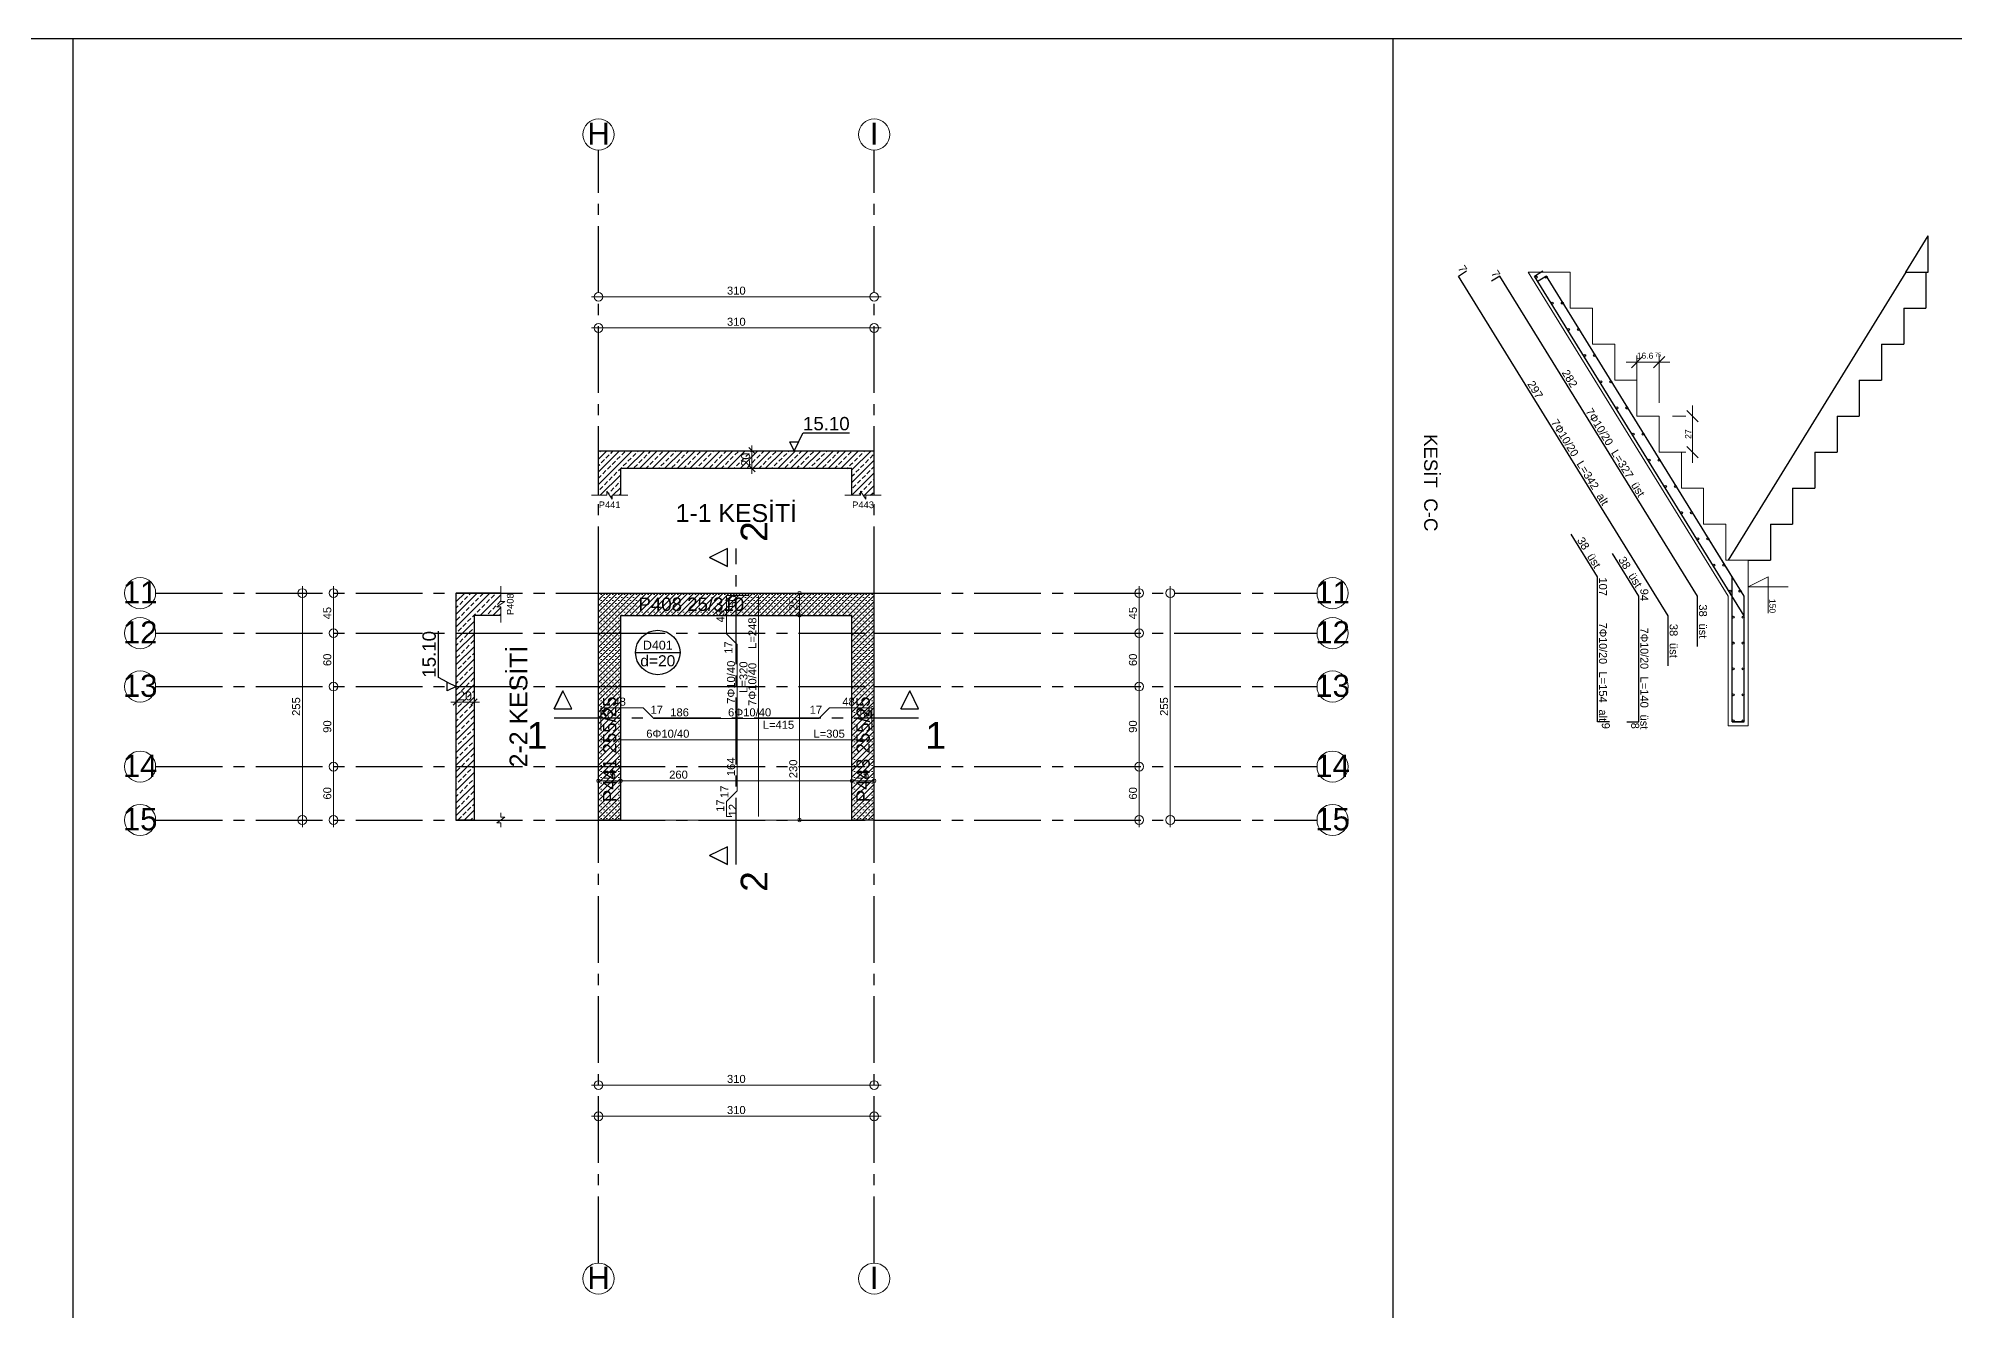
# Model space of a CAD drawing. Header units: millimetres. Extents: x 2232 to 85269, y -3593 to 5869.
# Drawn here: x 65662 to 67817, y 4439 to 5869 of the extents above; entities that cross this region are included whole.
import ezdxf

# ---------------------------------------------------------------- set-up
doc = ezdxf.new("R2010")
doc.units = ezdxf.units.MM
doc.linetypes.add('CENTER2', pattern=[112.5, 75, -12.5, 12.5, -12.5])
doc.linetypes.add('DASHDOT2', pattern=[12.7, 6.35, -3.175, 0, -3.175])
doc.layers.add('aks', color=251, linetype='DASHDOT2', lineweight=35)
for name, color, linetype in [('Donatı Topl. Uzun. Yazısı', 7, 'Continuous'), ('Donatı Uz. Yazısı', 7, 'Continuous'), ('Donatı Yazısı', 7, 'Continuous'), ('Donatı Çizgisi', 7, 'Continuous'), ('Döşeme', 7, 'Continuous'), ('Merdiven', 7, 'Continuous'), ('Panel', 7, 'Continuous'), ('Standart', 7, 'Continuous'), ('Statik Döşeme Kenarı', 7, 'Continuous'), ('Ölçülendirme', 7, 'Continuous')]:
    doc.layers.add(name, color=color, linetype=linetype)
doc.styles.add('arial_1_18', font='arial.ttf', dxfattribs={"height": 0.2})
doc.styles.add('symbol_1_18', font='symbol.ttf', dxfattribs={"height": 0.2})
pattern_1 = [(45, (0, 0), (-7.071068, 7.071068), []), (45, (7.071, 0), (-7.071068, 7.071068), [5, -2.5])]
pattern_2 = [(45, (0, 0), (-3.314563, 3.314563), []), (45, (3.3146, 0), (-3.314563, 3.314563), [0, -4.6875])]

# ---------------------------------------------------------------- blocks, each defined once
blk = doc.blocks.new('IDE908Entity6499')
at = {"layer": 'Standart', "color": 159, "linetype": 'Continuous', "lineweight": -3}
for points in [[(1760, 1460), (1750, 1440)], [(1750, 1440), (1760, 1460)], [(1770, 1440), (1760, 1460)], [(1770, 1440), (1760, 1460)], [(2150, 1460), (2140, 1440)], [(2140, 1440), (2150, 1460)], [(2160, 1440), (2150, 1460)], [(2160, 1440), (2150, 1460)], [(1750, 1440), (1770, 1440)], [(1750, 1440), (1770, 1440)], [(2140, 1440), (2160, 1440)], [(2140, 1440), (2160, 1440)]]:
    blk.add_lwpolyline(points, dxfattribs=at)
at = {"layer": 'Standart', "color": 159, "linetype": 'CENTER2', "lineweight": -3}
blk.add_lwpolyline([(1750, 1430), (2160, 1430)], dxfattribs=at)
at = {"layer": 'Standart', "color": 250, "linetype": 'Continuous', "lineweight": -3, "style": 'arial_1_18'}
for p in [(1719.2, 1395), (2167.5, 1395)]:
    blk.add_text('1', height=30, dxfattribs=at).set_placement(p)
blk = doc.blocks.new('IDE908Entity6500')
at = {"layer": 'Standart', "linetype": 'Continuous', "lineweight": -3}
h = blk.add_hatch(dxfattribs=at)
h.set_pattern_fill('ANSI33', color=171, scale=40, style=0)
h.set_pattern_definition(pattern_1)
h.paths.add_polyline_path([(1825, 1680), (1815.5, 1680), (1815.5, 1675.5), (1809.5, 1684.5), (1809.5, 1680), (1800, 1680), (1800, 1730), (1825, 1730)])
h = blk.add_hatch(dxfattribs=at)
h.set_pattern_fill('ANSI33', color=171, scale=40, style=0)
h.set_pattern_definition(pattern_1)
h.paths.add_polyline_path([(2085, 1710), (1825, 1710), (1825, 1730), (2085, 1730)])
h = blk.add_hatch(dxfattribs=at)
h.set_pattern_fill('ANSI33', color=171, scale=40, style=0)
h.set_pattern_definition(pattern_1)
h.paths.add_polyline_path([(2110, 1680), (2100.5, 1680), (2100.5, 1675.5), (2094.5, 1684.5), (2094.5, 1680), (2085, 1680), (2085, 1730), (2110, 1730)])
at = {"layer": 'Standart', "color": 253, "linetype": 'Continuous', "lineweight": -3}
for points in [[(2025, 1740), (2030, 1750)], [(2030, 1750), (2082.4, 1750)], [(2020, 1730), (2015, 1740)], [(2015, 1740), (2025, 1740)], [(2025, 1740), (2020, 1730)], [(2020, 1730), (2020, 1730)]]:
    blk.add_lwpolyline(points, dxfattribs=at)
at = {"layer": 'Standart', "color": 159, "linetype": 'Continuous', "lineweight": -3}
for points in [[(1800, 1680), (1800, 1730)], [(1800, 1730), (2110, 1730)], [(2110, 1680), (2110, 1730)], [(2085, 1710), (1825, 1710)], [(1825, 1680), (1825, 1710)], [(2085, 1680), (2085, 1710)]]:
    blk.add_lwpolyline(points, dxfattribs=at)
at = {"layer": 'Standart', "color": 1, "linetype": 'Continuous', "lineweight": 5}
for points in [[(1968.5, 1730), (1976.5, 1730)], [(1969, 1733.5), (1976, 1726.5)], [(1972.5, 1704), (1972.5, 1736)], [(1968.5, 1710), (1976.5, 1710)], [(1969, 1713.5), (1976, 1706.5)], [(1809.5, 1680), (1809.5, 1684.5)], [(1809.5, 1684.5), (1815.5, 1675.5)], [(2094.5, 1680), (2094.5, 1684.5)], [(2094.5, 1684.5), (2100.5, 1675.5)], [(1792, 1680), (1809.5, 1680)], [(1815.5, 1675.5), (1815.5, 1680)], [(1815.5, 1680), (1833, 1680)], [(2077, 1680), (2094.5, 1680)], [(2100.5, 1675.5), (2100.5, 1680)], [(2100.5, 1680), (2118, 1680)]]:
    blk.add_lwpolyline(points, dxfattribs=at)
at = {"layer": 'Standart', "color": 253, "linetype": 'Continuous', "lineweight": -3, "style": 'arial_1_18'}
blk.add_text('15.10', height=15, dxfattribs=at).set_placement((2030, 1753))
at = {"layer": 'Standart', "color": 1, "linetype": 'Continuous', "lineweight": 5, "style": 'arial_1_18'}
blk.add_text('20', height=10, rotation=90, dxfattribs=at).set_placement((1970.5, 1712.2))
at = {"layer": 'Standart', "color": 250, "linetype": 'Continuous', "lineweight": 5, "style": 'arial_1_18'}
for s, p in [('P441', (1800.3, 1665.5)), ('P443', (2085.3, 1665.5))]:
    blk.add_text(s, height=7.5, dxfattribs=at).set_placement(p)
at = {"layer": 'Standart', "color": 166, "linetype": 'Continuous', "lineweight": 5, "style": 'arial_1_18'}
blk.add_text('1-1 KESİTİ', height=20, dxfattribs=at).set_placement((1886.7, 1650))
blk = doc.blocks.new('IDE908Entity6501')
at = {"layer": 'Standart', "color": 159, "linetype": 'Continuous', "lineweight": -3}
for points in [[(1945, 1620), (1925, 1610)], [(1945, 1620), (1925, 1610)], [(1945, 1600), (1945, 1620)], [(1945, 1600), (1945, 1620)], [(1925, 1610), (1945, 1600)], [(1945, 1600), (1925, 1610)], [(1945, 1285), (1925, 1275)], [(1945, 1285), (1925, 1275)], [(1925, 1275), (1945, 1265)], [(1945, 1265), (1925, 1275)], [(1945, 1265), (1945, 1285)], [(1945, 1265), (1945, 1285)]]:
    blk.add_lwpolyline(points, dxfattribs=at)
at = {"layer": 'Standart', "color": 159, "linetype": 'CENTER2', "lineweight": -3}
blk.add_lwpolyline([(1955, 1265), (1955, 1620)], dxfattribs=at)
at = {"layer": 'Standart', "color": 250, "linetype": 'Continuous', "lineweight": -3, "style": 'arial_1_18'}
for p in [(1990, 1627.5), (1990, 1234.2)]:
    blk.add_text('2', height=30, rotation=90, dxfattribs=at).set_placement(p)
blk = doc.blocks.new('IDE908Entity6502')
at = {"layer": 'Standart', "linetype": 'Continuous', "lineweight": -3}
h = blk.add_hatch(dxfattribs=at)
h.set_pattern_fill('ANSI33', color=171, scale=40, style=0)
h.set_pattern_definition(pattern_1)
h.paths.add_polyline_path([(1690, 1570), (1690, 1560.5), (1694.5, 1560.5), (1685.5, 1554.5), (1690, 1554.5), (1690, 1545), (1640, 1545), (1640, 1570)])
h = blk.add_hatch(dxfattribs=at)
h.set_pattern_fill('ANSI33', color=171, scale=40, style=0)
h.set_pattern_definition(pattern_1)
h.paths.add_polyline_path([(1660, 1545), (1660, 1315), (1640, 1315), (1640, 1545)])
at = {"layer": 'Standart', "color": 1, "linetype": 'Continuous', "lineweight": 5}
for points in [[(1690, 1560.5), (1690, 1578)], [(1685.5, 1554.5), (1694.5, 1560.5)], [(1690, 1554.5), (1685.5, 1554.5)], [(1694.5, 1560.5), (1690, 1560.5)], [(1690, 1537), (1690, 1554.5)], [(1634, 1447.5), (1666, 1447.5)], [(1643.5, 1451), (1636.5, 1444)], [(1640, 1451.5), (1640, 1443.5)], [(1663.5, 1451), (1656.5, 1444)], [(1660, 1451.5), (1660, 1443.5)], [(1685.5, 1312), (1694.5, 1318)], [(1690, 1318), (1690, 1323)], [(1694.5, 1318), (1690, 1318)], [(1690, 1312), (1685.5, 1312)], [(1690, 1307), (1690, 1312)]]:
    blk.add_lwpolyline(points, dxfattribs=at)
at = {"layer": 'Standart', "color": 159, "linetype": 'Continuous', "lineweight": -3}
for points in [[(1690, 1570), (1640, 1570)], [(1640, 1315), (1640, 1570)], [(1690, 1545), (1660, 1545)], [(1660, 1545), (1660, 1315)], [(1660, 1315), (1640, 1315)]]:
    blk.add_lwpolyline(points, dxfattribs=at)
at = {"layer": 'Standart', "color": 253, "linetype": 'Continuous', "lineweight": -3}
for points in [[(1620, 1475), (1620, 1527.4)], [(1630, 1470), (1620, 1475)], [(1630, 1460), (1630, 1470)], [(1630, 1470), (1640, 1465)], [(1640, 1465), (1630, 1460)], [(1640, 1465), (1640, 1465)]]:
    blk.add_lwpolyline(points, dxfattribs=at)
at = {"layer": 'Standart', "color": 163, "linetype": 'Continuous', "lineweight": 5}
blk.add_lwpolyline([(1690, 1315), (1660, 1315)], dxfattribs=at)
at = {"layer": 'Standart', "color": 250, "linetype": 'Continuous', "lineweight": 5, "style": 'arial_1_18'}
blk.add_text('P408', height=7.5, rotation=90, dxfattribs=at).set_placement((1704.5, 1545.3))
at = {"layer": 'Standart', "color": 253, "linetype": 'Continuous', "lineweight": -3, "style": 'arial_1_18'}
blk.add_text('15.10', height=15, rotation=90, dxfattribs=at).set_placement((1617, 1475))
at = {"layer": 'Standart', "color": 166, "linetype": 'Continuous', "lineweight": 5, "style": 'arial_1_18'}
blk.add_text('2-2 KESİTİ', height=20, rotation=90, dxfattribs=at).set_placement((1720, 1374.2))
at = {"layer": 'Standart', "color": 1, "linetype": 'Continuous', "lineweight": 5, "style": 'arial_1_18'}
blk.add_text('20', height=10, dxfattribs=at).set_placement((1642.2, 1449.5))
blk = doc.blocks.new('IDE908Entity6503')
at = {"layer": 'Panel', "linetype": 'Continuous', "lineweight": 5}
h = blk.add_hatch(dxfattribs=at)
h.set_pattern_fill('SACNCR', color=163, scale=50, style=0)
h.set_pattern_definition(pattern_2)
h.paths.add_polyline_path([(2110, 1315), (2085, 1315), (2085, 1545), (2110, 1570)])
blk = doc.blocks.new('IDE908Entity6504')
at = {"layer": 'Panel', "color": 164, "linetype": 'Continuous', "lineweight": -3}
blk.add_lwpolyline([(2110, 1315), (2085, 1315)], dxfattribs=at)
blk = doc.blocks.new('IDE908Entity6505')
at = {"layer": 'Panel', "color": 164, "linetype": 'Continuous', "lineweight": -3}
blk.add_lwpolyline([(2110, 1315), (2110, 1570)], dxfattribs=at)
blk = doc.blocks.new('IDE908Entity6506')
at = {"layer": 'Panel', "color": 164, "linetype": 'Continuous', "lineweight": -3}
blk.add_lwpolyline([(2085, 1315), (2085, 1545)], dxfattribs=at)
blk = doc.blocks.new('IDE908Entity6507')
at = {"layer": 'Panel', "color": 159, "linetype": 'Continuous', "lineweight": -3, "style": 'arial_1_18'}
blk.add_text('P443 255/25', height=15, rotation=90, dxfattribs=at).set_placement((2105, 1335))
blk = doc.blocks.new('IDE908Entity6508')
at = {"layer": 'Panel', "linetype": 'Continuous', "lineweight": 5}
h = blk.add_hatch(dxfattribs=at)
h.set_pattern_fill('SACNCR', color=163, scale=50, style=0)
h.set_pattern_definition(pattern_2)
h.paths.add_polyline_path([(1800, 1570), (1825, 1545), (1825, 1315), (1800, 1315)])
blk = doc.blocks.new('IDE908Entity6509')
at = {"layer": 'Panel', "color": 164, "linetype": 'Continuous', "lineweight": -3}
blk.add_lwpolyline([(1825, 1315), (1800, 1315)], dxfattribs=at)
blk = doc.blocks.new('IDE908Entity6510')
at = {"layer": 'Panel', "color": 164, "linetype": 'Continuous', "lineweight": -3}
blk.add_lwpolyline([(1825, 1315), (1825, 1545)], dxfattribs=at)
blk = doc.blocks.new('IDE908Entity6511')
at = {"layer": 'Panel', "color": 164, "linetype": 'Continuous', "lineweight": -3}
blk.add_lwpolyline([(1800, 1315), (1800, 1570)], dxfattribs=at)
blk = doc.blocks.new('IDE908Entity6512')
at = {"layer": 'Panel', "color": 159, "linetype": 'Continuous', "lineweight": -3, "style": 'arial_1_18'}
blk.add_text('P441 255/25', height=15, rotation=90, dxfattribs=at).set_placement((1820, 1335))
blk = doc.blocks.new('IDE908Entity6513')
at = {"layer": 'Panel', "linetype": 'Continuous', "lineweight": 5}
h = blk.add_hatch(dxfattribs=at)
h.set_pattern_fill('SACNCR', color=163, scale=50, style=0)
h.set_pattern_definition(pattern_2)
h.paths.add_polyline_path([(2085, 1545), (1825, 1545), (1800, 1570), (2110, 1570)])
blk = doc.blocks.new('IDE908Entity6514')
at = {"layer": 'Panel', "color": 164, "linetype": 'Continuous', "lineweight": -3}
blk.add_lwpolyline([(1825, 1545), (2085, 1545)], dxfattribs=at)
blk = doc.blocks.new('IDE908Entity6515')
at = {"layer": 'Panel', "color": 164, "linetype": 'Continuous', "lineweight": -3}
blk.add_lwpolyline([(1800, 1570), (2110, 1570)], dxfattribs=at)
blk = doc.blocks.new('IDE908Entity6516')
at = {"layer": 'Panel', "color": 159, "linetype": 'Continuous', "lineweight": -3, "style": 'arial_1_18'}
blk.add_text('P408 25/310', height=15, dxfattribs=at).set_placement((1845, 1550))
blk = doc.blocks.new('IDE908Entity6517')
at = {"layer": 'aks', "color": 251, "linetype": 'CENTER2', "lineweight": -3}
blk.add_lwpolyline([(1302, 1465), (1800, 1465)], dxfattribs=at)
blk = doc.blocks.new('IDE908Entity6518')
at = {"layer": 'aks', "color": 251, "linetype": 'CENTER2', "lineweight": -3}
blk.add_lwpolyline([(2110, 1465), (2608, 1465)], dxfattribs=at)
blk = doc.blocks.new('IDE908Entity6519')
at = {"layer": 'aks', "color": 251, "linetype": 'CENTER2', "lineweight": -3}
blk.add_lwpolyline([(1800, 1465), (2110, 1465)], dxfattribs=at)
blk = doc.blocks.new('IDE908Entity6520')
at = {"layer": 'aks', "color": 30, "linetype": 'Continuous', "lineweight": 5}
blk.add_circle((1284.5, 1465), 17.5, dxfattribs=at)
blk = doc.blocks.new('IDE908Entity6521')
at = {"layer": 'aks', "color": 1, "linetype": 'Continuous', "lineweight": 5, "style": 'arial_1_18'}
blk.add_text('13', height=25, dxfattribs=at).set_placement((1265.1, 1453.4))
blk = doc.blocks.new('IDE908Entity6522')
at = {"layer": 'aks', "color": 30, "linetype": 'Continuous', "lineweight": 5}
blk.add_circle((2625.5, 1465), 17.5, dxfattribs=at)
blk = doc.blocks.new('IDE908Entity6523')
at = {"layer": 'aks', "color": 1, "linetype": 'Continuous', "lineweight": 5, "style": 'arial_1_18'}
blk.add_text('13', height=25, dxfattribs=at).set_placement((2606.1, 1453.4))
blk = doc.blocks.new('IDE908Entity6524')
at = {"layer": 'aks', "color": 251, "linetype": 'CENTER2', "lineweight": -3}
blk.add_lwpolyline([(1302, 1570), (1800, 1570)], dxfattribs=at)
blk = doc.blocks.new('IDE908Entity6525')
at = {"layer": 'aks', "color": 251, "linetype": 'CENTER2', "lineweight": -3}
blk.add_lwpolyline([(2110, 1570), (2608, 1570)], dxfattribs=at)
blk = doc.blocks.new('IDE908Entity6526')
at = {"layer": 'aks', "color": 251, "linetype": 'CENTER2', "lineweight": -3}
blk.add_lwpolyline([(1800, 1570), (2110, 1570)], dxfattribs=at)
blk = doc.blocks.new('IDE908Entity6527')
at = {"layer": 'aks', "color": 30, "linetype": 'Continuous', "lineweight": 5}
blk.add_circle((1284.5, 1570), 17.5, dxfattribs=at)
blk = doc.blocks.new('IDE908Entity6528')
at = {"layer": 'aks', "color": 1, "linetype": 'Continuous', "lineweight": 5, "style": 'arial_1_18'}
blk.add_text('11', height=25, dxfattribs=at).set_placement((1265.1, 1558.4))
blk = doc.blocks.new('IDE908Entity6529')
at = {"layer": 'aks', "color": 30, "linetype": 'Continuous', "lineweight": 5}
blk.add_circle((2625.5, 1570), 17.5, dxfattribs=at)
blk = doc.blocks.new('IDE908Entity6530')
at = {"layer": 'aks', "color": 1, "linetype": 'Continuous', "lineweight": 5, "style": 'arial_1_18'}
blk.add_text('11', height=25, dxfattribs=at).set_placement((2606.1, 1558.4))
blk = doc.blocks.new('IDE908Entity6531')
at = {"layer": 'aks', "color": 251, "linetype": 'CENTER2', "lineweight": -3}
blk.add_lwpolyline([(1302, 1315), (1800, 1315)], dxfattribs=at)
blk = doc.blocks.new('IDE908Entity6532')
at = {"layer": 'aks', "color": 251, "linetype": 'CENTER2', "lineweight": -3}
blk.add_lwpolyline([(2110, 1315), (2608, 1315)], dxfattribs=at)
blk = doc.blocks.new('IDE908Entity6533')
at = {"layer": 'aks', "color": 251, "linetype": 'CENTER2', "lineweight": -3}
blk.add_lwpolyline([(1800, 1315), (2110, 1315)], dxfattribs=at)
blk = doc.blocks.new('IDE908Entity6534')
at = {"layer": 'aks', "color": 30, "linetype": 'Continuous', "lineweight": 5}
blk.add_circle((1284.5, 1315), 17.5, dxfattribs=at)
blk = doc.blocks.new('IDE908Entity6535')
at = {"layer": 'aks', "color": 1, "linetype": 'Continuous', "lineweight": 5, "style": 'arial_1_18'}
blk.add_text('15', height=25, dxfattribs=at).set_placement((1265.1, 1303.4))
blk = doc.blocks.new('IDE908Entity6536')
at = {"layer": 'aks', "color": 30, "linetype": 'Continuous', "lineweight": 5}
blk.add_circle((2625.5, 1315), 17.5, dxfattribs=at)
blk = doc.blocks.new('IDE908Entity6537')
at = {"layer": 'aks', "color": 1, "linetype": 'Continuous', "lineweight": 5, "style": 'arial_1_18'}
blk.add_text('15', height=25, dxfattribs=at).set_placement((2606.1, 1303.4))
blk = doc.blocks.new('IDE908Entity6538')
at = {"layer": 'aks', "color": 251, "linetype": 'CENTER2', "lineweight": -3}
blk.add_lwpolyline([(1302, 1525), (1800, 1525)], dxfattribs=at)
blk = doc.blocks.new('IDE908Entity6539')
at = {"layer": 'aks', "color": 251, "linetype": 'CENTER2', "lineweight": -3}
blk.add_lwpolyline([(2110, 1525), (2608, 1525)], dxfattribs=at)
blk = doc.blocks.new('IDE908Entity6540')
at = {"layer": 'aks', "color": 251, "linetype": 'CENTER2', "lineweight": -3}
blk.add_lwpolyline([(1800, 1525), (2110, 1525)], dxfattribs=at)
blk = doc.blocks.new('IDE908Entity6541')
at = {"layer": 'aks', "color": 30, "linetype": 'Continuous', "lineweight": 5}
blk.add_circle((1284.5, 1525), 17.5, dxfattribs=at)
blk = doc.blocks.new('IDE908Entity6542')
at = {"layer": 'aks', "color": 1, "linetype": 'Continuous', "lineweight": 5, "style": 'arial_1_18'}
blk.add_text('12', height=25, dxfattribs=at).set_placement((1265.1, 1513.4))
blk = doc.blocks.new('IDE908Entity6543')
at = {"layer": 'aks', "color": 30, "linetype": 'Continuous', "lineweight": 5}
blk.add_circle((2625.5, 1525), 17.5, dxfattribs=at)
blk = doc.blocks.new('IDE908Entity6544')
at = {"layer": 'aks', "color": 1, "linetype": 'Continuous', "lineweight": 5, "style": 'arial_1_18'}
blk.add_text('12', height=25, dxfattribs=at).set_placement((2606.1, 1513.4))
blk = doc.blocks.new('IDE908Entity6545')
at = {"layer": 'aks', "color": 251, "linetype": 'CENTER2', "lineweight": -3}
blk.add_lwpolyline([(1302, 1375), (1800, 1375)], dxfattribs=at)
blk = doc.blocks.new('IDE908Entity6546')
at = {"layer": 'aks', "color": 251, "linetype": 'CENTER2', "lineweight": -3}
blk.add_lwpolyline([(2110, 1375), (2608, 1375)], dxfattribs=at)
blk = doc.blocks.new('IDE908Entity6547')
at = {"layer": 'aks', "color": 251, "linetype": 'CENTER2', "lineweight": -3}
blk.add_lwpolyline([(1800, 1375), (2110, 1375)], dxfattribs=at)
blk = doc.blocks.new('IDE908Entity6548')
at = {"layer": 'aks', "color": 30, "linetype": 'Continuous', "lineweight": 5}
blk.add_circle((1284.5, 1375), 17.5, dxfattribs=at)
blk = doc.blocks.new('IDE908Entity6549')
at = {"layer": 'aks', "color": 1, "linetype": 'Continuous', "lineweight": 5, "style": 'arial_1_18'}
blk.add_text('14', height=25, dxfattribs=at).set_placement((1265.1, 1363.4))
blk = doc.blocks.new('IDE908Entity6550')
at = {"layer": 'aks', "color": 30, "linetype": 'Continuous', "lineweight": 5}
blk.add_circle((2625.5, 1375), 17.5, dxfattribs=at)
blk = doc.blocks.new('IDE908Entity6551')
at = {"layer": 'aks', "color": 1, "linetype": 'Continuous', "lineweight": 5, "style": 'arial_1_18'}
blk.add_text('14', height=25, dxfattribs=at).set_placement((2606.1, 1363.4))
blk = doc.blocks.new('IDE908Entity6552')
at = {"layer": 'aks', "color": 251, "linetype": 'CENTER2', "lineweight": -3}
blk.add_lwpolyline([(1800, 817), (1800, 1315)], dxfattribs=at)
blk = doc.blocks.new('IDE908Entity6553')
at = {"layer": 'aks', "color": 251, "linetype": 'CENTER2', "lineweight": -3}
blk.add_lwpolyline([(1800, 1570), (1800, 2068)], dxfattribs=at)
blk = doc.blocks.new('IDE908Entity6554')
at = {"layer": 'aks', "color": 251, "linetype": 'CENTER2', "lineweight": -3}
blk.add_lwpolyline([(1800, 1315), (1800, 1570)], dxfattribs=at)
blk = doc.blocks.new('IDE908Entity6555')
at = {"layer": 'aks', "color": 30, "linetype": 'Continuous', "lineweight": 5}
blk.add_circle((1800, 799.5), 17.5, dxfattribs=at)
blk = doc.blocks.new('IDE908Entity6556')
at = {"layer": 'aks', "color": 1, "linetype": 'Continuous', "lineweight": 5, "style": 'arial_1_18'}
blk.add_text('H', height=25, dxfattribs=at).set_placement((1787.4, 787.9))
blk = doc.blocks.new('IDE908Entity6557')
at = {"layer": 'aks', "color": 30, "linetype": 'Continuous', "lineweight": 5}
blk.add_circle((1800, 2085.5), 17.5, dxfattribs=at)
blk = doc.blocks.new('IDE908Entity6558')
at = {"layer": 'aks', "color": 1, "linetype": 'Continuous', "lineweight": 5, "style": 'arial_1_18'}
blk.add_text('H', height=25, dxfattribs=at).set_placement((1787.4, 2073.9))
blk = doc.blocks.new('IDE908Entity6559')
at = {"layer": 'aks', "color": 251, "linetype": 'CENTER2', "lineweight": -3}
blk.add_lwpolyline([(2110, 817), (2110, 1315)], dxfattribs=at)
blk = doc.blocks.new('IDE908Entity6560')
at = {"layer": 'aks', "color": 251, "linetype": 'CENTER2', "lineweight": -3}
blk.add_lwpolyline([(2110, 1570), (2110, 2068)], dxfattribs=at)
blk = doc.blocks.new('IDE908Entity6561')
at = {"layer": 'aks', "color": 251, "linetype": 'CENTER2', "lineweight": -3}
blk.add_lwpolyline([(2110, 1315), (2110, 1570)], dxfattribs=at)
blk = doc.blocks.new('IDE908Entity6562')
at = {"layer": 'aks', "color": 30, "linetype": 'Continuous', "lineweight": 5}
blk.add_circle((2110, 799.5), 17.5, dxfattribs=at)
blk = doc.blocks.new('IDE908Entity6563')
at = {"layer": 'aks', "color": 1, "linetype": 'Continuous', "lineweight": 5, "style": 'arial_1_18'}
blk.add_text('I', height=25, dxfattribs=at).set_placement((2105.1, 787.9))
blk = doc.blocks.new('IDE908Entity6564')
at = {"layer": 'aks', "color": 30, "linetype": 'Continuous', "lineweight": 5}
blk.add_circle((2110, 2085.5), 17.5, dxfattribs=at)
blk = doc.blocks.new('IDE908Entity6565')
at = {"layer": 'aks', "color": 1, "linetype": 'Continuous', "lineweight": 5, "style": 'arial_1_18'}
blk.add_text('I', height=25, dxfattribs=at).set_placement((2105.1, 2073.9))
blk = doc.blocks.new('IDE908Entity6566')
at = {"layer": 'Statik Döşeme Kenarı', "color": 1, "linetype": 'Continuous', "lineweight": 5}
blk.add_lwpolyline([(1825, 1315), (2085, 1315)], dxfattribs=at)
blk = doc.blocks.new('IDE908Entity6567')
at = {"layer": 'Döşeme', "color": 117, "linetype": 'Continuous', "lineweight": -3}
blk.add_lwpolyline([(1841.7, 1503.3), (1891.7, 1503.3)], dxfattribs=at)
blk.add_circle((1866.7, 1503.3), 25, dxfattribs=at)
at = {"layer": 'Döşeme', "color": 178, "linetype": 'Continuous', "lineweight": -3, "style": 'arial_1_18'}
blk.add_text('D401', height=10, dxfattribs=at).set_placement((1850, 1506.5))
at = {"layer": 'Döşeme', "color": 164, "linetype": 'Continuous', "lineweight": -3, "style": 'arial_1_18'}
blk.add_text('d=20', height=12.5, dxfattribs=at).set_placement((1847, 1487.7))
blk = doc.blocks.new('IDE908Entity6568')
at = {"layer": 'Ölçülendirme', "color": 1, "linetype": 'Continuous', "lineweight": 5}
for points in [[(1467, 1307), (1467, 1578)], [(1502, 1307), (1502, 1578)]]:
    blk.add_lwpolyline(points, dxfattribs=at)
for centre in [(1467, 1570), (1502, 1570), (1502, 1525), (1502, 1465), (1502, 1375), (1467, 1315), (1502, 1315)]:
    blk.add_circle(centre, 5, dxfattribs=at)
at = {"layer": 'Ölçülendirme', "color": 1, "linetype": 'Continuous', "lineweight": 5, "style": 'arial_1_18'}
for s, p in [('45', (1499.5, 1540.5)), ('60', (1499.5, 1488)), ('255', (1464.5, 1432)), ('90', (1499.5, 1413)), ('60', (1499.5, 1338))]:
    blk.add_text(s, height=9, rotation=90, dxfattribs=at).set_placement(p)
blk = doc.blocks.new('IDE908Entity6569')
at = {"layer": 'Ölçülendirme', "color": 1, "linetype": 'Continuous', "lineweight": 5}
for points in [[(1792, 1903), (2118, 1903)], [(1792, 1868), (2118, 1868)]]:
    blk.add_lwpolyline(points, dxfattribs=at)
for centre in [(1800, 1903), (2110, 1903), (1800, 1868), (2110, 1868)]:
    blk.add_circle(centre, 5, dxfattribs=at)
at = {"layer": 'Ölçülendirme', "color": 1, "linetype": 'Continuous', "lineweight": 5, "style": 'arial_1_18'}
for p in [(1944.5, 1905.5), (1944.5, 1870.5)]:
    blk.add_text('310', height=9, dxfattribs=at).set_placement(p)
blk = doc.blocks.new('IDE908Entity6570')
at = {"layer": 'Ölçülendirme', "color": 1, "linetype": 'Continuous', "lineweight": 5}
for points in [[(2408, 1307), (2408, 1578)], [(2443, 1307), (2443, 1578)]]:
    blk.add_lwpolyline(points, dxfattribs=at)
for centre in [(2408, 1570), (2443, 1570), (2408, 1525), (2408, 1465), (2408, 1375), (2408, 1315), (2443, 1315)]:
    blk.add_circle(centre, 5, dxfattribs=at)
at = {"layer": 'Ölçülendirme', "color": 1, "linetype": 'Continuous', "lineweight": 5, "style": 'arial_1_18'}
for s, p in [('45', (2405.5, 1540.5)), ('60', (2405.5, 1488)), ('255', (2440.5, 1432)), ('90', (2405.5, 1413)), ('60', (2405.5, 1338))]:
    blk.add_text(s, height=9, rotation=90, dxfattribs=at).set_placement(p)
blk = doc.blocks.new('IDE908Entity6571')
at = {"layer": 'Ölçülendirme', "color": 1, "linetype": 'Continuous', "lineweight": 5}
for points in [[(1792, 1017), (2118, 1017)], [(1792, 982), (2118, 982)]]:
    blk.add_lwpolyline(points, dxfattribs=at)
for centre in [(1800, 1017), (2110, 1017), (1800, 982), (2110, 982)]:
    blk.add_circle(centre, 5, dxfattribs=at)
at = {"layer": 'Ölçülendirme', "color": 1, "linetype": 'Continuous', "lineweight": 5, "style": 'arial_1_18'}
for p in [(1944.5, 1019.5), (1944.5, 984.5)]:
    blk.add_text('310', height=9, dxfattribs=at).set_placement(p)
blk = doc.blocks.new('IDE908Entity6576')
at = {"layer": 'Donatı Çizgisi', "color": 5, "linetype": 'Continuous', "lineweight": 5}
for points in [[(1944, 1524.1), (1944, 1567.5)], [(1944, 1567.5), (1969, 1567.5)], [(1980, 1319), (1980, 1567.5)], [(1956, 1512.1), (1944, 1524.1)], [(1956, 1347.9), (1956, 1512.1)], [(1802.5, 1416), (1802.5, 1441)], [(1802.5, 1441), (1850.1, 1441)], [(1850.1, 1441), (1862.1, 1429)], [(1862.1, 1429), (2047.9, 1429)], [(2047.9, 1429), (2059.9, 1441)], [(2059.9, 1441), (2107.5, 1441)], [(2107.5, 1441), (2107.5, 1416)], [(1802.5, 1405), (2107.5, 1405)], [(1944, 1335.9), (1956, 1347.9)], [(1944, 1319), (1944, 1335.9)], [(1950, 1319), (1944, 1319)]]:
    blk.add_lwpolyline(points, dxfattribs=at)
at = {"layer": 'Donatı Topl. Uzun. Yazısı', "color": 1, "linetype": 'Continuous', "lineweight": 5, "style": 'arial_1_18'}
for s, p in [('L=248', (1977.5, 1507.3)), ('L=320', (1967.5, 1457.9))]:
    blk.add_text(s, height=9, rotation=90, dxfattribs=at).set_placement(p)
for s, p in [('L=415', (1984.7, 1417.5)), ('L=305', (2041.7, 1407.5))]:
    blk.add_text(s, height=9, dxfattribs=at).set_placement(p)
at = {"layer": 'Donatı Uz. Yazısı', "color": 5, "linetype": 'Continuous', "lineweight": 5, "style": 'arial_1_18'}
for s, p in [('50', (1955.5, 1553.5)), ('43', (1941.5, 1537.1)), ('17', (1950.6, 1501.8)), ('164', (1953.5, 1364.3)), ('17', (1941.5, 1324.1)), ('17', (1946.1, 1339.7)), ('12', (1955.5, 1319))]:
    blk.add_text(s, height=9, rotation=90, dxfattribs=at).set_placement(p)
for s, p in [('48', (1816.8, 1443.5)), ('48', (2074.2, 1443.5)), ('50', (1802.5, 1429.5)), ('17', (1858.5, 1434.4)), ('186', (1880.7, 1431.5)), ('17', (2037.5, 1434.4)), ('50', (2093.5, 1429.5))]:
    blk.add_text(s, height=9, dxfattribs=at).set_placement(p)
at = {"layer": 'Donatı Yazısı', "color": 5, "linetype": 'Continuous', "lineweight": 5, "style": 'arial_1_18'}
for p in [(1953.5, 1445.6), (1977.5, 1443.2)]:
    blk.add_text('7Φ10/40', height=9, rotation=90, dxfattribs=at).set_placement(p)
for p in [(1945.7, 1431.5), (1853.7, 1407.5)]:
    blk.add_text('6Φ10/40', height=9, dxfattribs=at).set_placement(p)
blk = doc.blocks.new('IDE908Entity6577')
at = {"layer": 'Ölçülendirme', "color": 1, "linetype": 'Continuous', "lineweight": 5}
for points in [[(2026, 1315), (2026, 1570)], [(1800, 1359), (2110, 1359)]]:
    blk.add_lwpolyline(points, dxfattribs=at)
for centre in [(2026, 1570), (2026, 1545), (1800, 1359), (1825, 1359), (2085, 1359), (2110, 1359), (2026, 1315)]:
    blk.add_circle(centre, 2, dxfattribs=at)
at = {"layer": 'Ölçülendirme', "color": 1, "linetype": 'Continuous', "lineweight": 5, "style": 'arial_1_18'}
for s, p in [('25', (2023.5, 1550.5)), ('230', (2023.5, 1362))]:
    blk.add_text(s, height=9, rotation=90, dxfattribs=at).set_placement(p)
for s, p in [('25', (1805.5, 1361.5)), ('260', (1879.5, 1361.5)), ('25', (2090.5, 1361.5))]:
    blk.add_text(s, height=9, dxfattribs=at).set_placement(p)

msp = doc.modelspace()

# ---------------------------------------------------------------- linework, layer by layer
for p, q in [((3332.4, 5868.7), (79990.7, 5868.7)), ((65700.8, 1345.7), (65700.8, 5868.7)), ((67185.1, 5868.7), (67185.1, 1368.7))]:
    msp.add_line(p, q)
at = {"layer": 'Donatı Çizgisi', "color": 35, "linetype": 'Continuous', "lineweight": -3}
for points in [[(67258.8, 5601.6), (67268, 5607.3)], [(67344.3, 5601.6), (67353.5, 5607.3)], [(67494.5, 5219.8), (67258.8, 5601.6)], [(67305.3, 5601.6), (67296.1, 5596)], [(67527.5, 5241.6), (67305.3, 5601.6)], [(67580, 5219.8), (67344.3, 5601.6)], [(67357.8, 5601.6), (67348.6, 5596)], [(67580, 5241.6), (67357.8, 5601.6)], [(67415, 5263.5), (67385.4, 5311.5)], [(67566.5, 5263.5), (67536.9, 5311.5)], [(67461.5, 5241.6), (67431.9, 5289.6)], [(67580, 5241.6), (67550.4, 5289.6)], [(67415, 5100.6), (67415, 5263.5)], [(67566.5, 5100.6), (67566.5, 5263.5)], [(67461.5, 5100.6), (67461.5, 5241.6)], [(67527.5, 5185.3), (67527.5, 5241.6)], [(67580, 5185.3), (67580, 5241.6)], [(67580, 5100.6), (67580, 5241.6)], [(67494.5, 5163.4), (67494.5, 5219.8)], [(67580, 5163.4), (67580, 5219.8)], [(67428.5, 5100.6), (67415, 5100.6)], [(67448, 5100.6), (67461.5, 5100.6)], [(67566.5, 5100.6), (67580, 5100.6)], [(67580, 5100.6), (67566.5, 5100.6)]]:
    msp.add_lwpolyline(points, dxfattribs=at)
for centre in [(67346.1, 5600.5), (67357.4, 5600.5), (67364.3, 5571.1), (67375.6, 5571.1), (67382.5, 5541.6), (67393.7, 5541.6), (67400.7, 5512.2), (67411.9, 5512.2), (67418.8, 5482.8), (67430.1, 5482.8), (67437, 5453.3), (67448.2, 5453.3), (67455.2, 5423.9), (67466.4, 5423.9), (67473.3, 5394.5), (67484.6, 5394.5), (67491.5, 5365), (67502.8, 5365), (67509.7, 5335.6), (67520.9, 5335.6), (67527.9, 5306.1), (67539.1, 5306.1), (67546, 5276.7), (67557.3, 5276.7), (67564.2, 5247.3), (67575.4, 5247.3), (67567.7, 5218.3), (67578.9, 5218.3), (67567.7, 5189.1), (67578.9, 5189.1), (67567.7, 5160), (67578.9, 5160), (67567.7, 5130.9), (67578.9, 5130.9), (67567.7, 5101.8), (67578.9, 5101.8)]:
    msp.add_circle(centre, 1.12, dxfattribs=at)
at = {"layer": 'Merdiven', "color": 134, "linetype": 'Continuous', "lineweight": -3}
for points in [[(67762, 5606.1), (67787, 5646.6)], [(67787, 5606.1), (67787, 5646.6)], [(67762, 5606.1), (67562, 5282.1)], [(67762, 5606.1), (67784.5, 5606.1)], [(67784.5, 5606.1), (67784.5, 5565.6)], [(67784.5, 5606.1), (67787, 5606.1)], [(67759.5, 5565.6), (67759.5, 5525.1)], [(67759.5, 5565.6), (67784.5, 5565.6)], [(67734.5, 5525.1), (67734.5, 5484.6)], [(67734.5, 5525.1), (67759.5, 5525.1)], [(67709.5, 5484.6), (67709.5, 5444.1)], [(67709.5, 5484.6), (67734.5, 5484.6)], [(67684.5, 5444.1), (67684.5, 5403.6)], [(67684.5, 5444.1), (67709.5, 5444.1)], [(67659.5, 5403.6), (67659.5, 5363.1)], [(67659.5, 5403.6), (67684.5, 5403.6)], [(67634.5, 5363.1), (67634.5, 5322.6)], [(67634.5, 5363.1), (67659.5, 5363.1)], [(67609.5, 5322.6), (67609.5, 5282.1)], [(67609.5, 5322.6), (67634.5, 5322.6)], [(67584.5, 5282.1), (67609.5, 5282.1)]]:
    msp.add_lwpolyline(points, dxfattribs=at)
at = {"layer": 'Merdiven', "color": 1, "linetype": 'Continuous', "lineweight": 5}
for points in [[(67337, 5606.1), (67384.5, 5606.1)], [(67337, 5606.1), (67562, 5241.6)], [(67384.5, 5606.1), (67384.5, 5565.6)], [(67384.5, 5565.6), (67409.5, 5565.6)], [(67409.5, 5565.6), (67409.5, 5525.1)], [(67409.5, 5525.1), (67434.5, 5525.1)], [(67434.5, 5525.1), (67434.5, 5484.6)], [(67434.5, 5484.6), (67459.5, 5484.6)], [(67459.5, 5484.6), (67459.5, 5444.1)], [(67459.5, 5444.1), (67484.5, 5444.1)], [(67484.5, 5444.1), (67484.5, 5403.6)], [(67484.5, 5403.6), (67509.5, 5403.6)], [(67509.5, 5403.6), (67509.5, 5363.1)], [(67509.5, 5363.1), (67534.5, 5363.1)], [(67534.5, 5363.1), (67534.5, 5322.6)], [(67534.5, 5322.6), (67559.5, 5322.6)], [(67559.5, 5322.6), (67559.5, 5282.1)], [(67559.5, 5282.1), (67562, 5282.1)], [(67562, 5282.1), (67584.5, 5282.1)], [(67584.5, 5282.1), (67584.5, 5096.1)], [(67562, 5096.1), (67562, 5241.6)], [(67584.5, 5096.1), (67562, 5096.1)]]:
    msp.add_lwpolyline(points, dxfattribs=at)
at = {"layer": 'Standart', "color": 1, "linetype": 'Continuous', "lineweight": 5}
for points in [[(67447.5, 5504.9), (67496.5, 5504.9)], [(67459.5, 5459.1), (67459.5, 5512.4)], [(67484.5, 5459.1), (67484.5, 5512.4)], [(67522, 5391.6), (67522, 5456.1)], [(67499.5, 5444.1), (67514.5, 5444.1)], [(67499.5, 5403.6), (67514.5, 5403.6)], [(67584.5, 5252.1), (67607, 5263.4)], [(67607, 5263.4), (67607, 5252.1)], [(67607, 5252.1), (67584.5, 5252.1)], [(67584.5, 5237.1), (67584.5, 5252.1)], [(67607, 5252.1), (67607, 5222.7)], [(67607, 5252.1), (67629.5, 5252.1)]]:
    msp.add_lwpolyline(points, dxfattribs=at)
at = {"layer": 'Standart', "color": 163, "linetype": 'Continuous', "lineweight": 5}
for points in [[(67465.9, 5511.3), (67453.2, 5498.5)], [(67490.9, 5511.3), (67478.2, 5498.5)], [(67515.7, 5450.5), (67528.4, 5437.8)], [(67515.7, 5410), (67528.4, 5397.3)]]:
    msp.add_lwpolyline(points, dxfattribs=at)

# ---------------------------------------------------------------- block references
at = {"layer": 'aks'}
for name in ['IDE908Entity6557', 'IDE908Entity6564', 'IDE908Entity6558', 'IDE908Entity6565', 'IDE908Entity6553', 'IDE908Entity6560', 'IDE908Entity6527', 'IDE908Entity6528', 'IDE908Entity6529', 'IDE908Entity6530', 'IDE908Entity6524', 'IDE908Entity6526', 'IDE908Entity6554', 'IDE908Entity6525', 'IDE908Entity6561', 'IDE908Entity6541', 'IDE908Entity6543', 'IDE908Entity6542', 'IDE908Entity6538', 'IDE908Entity6540', 'IDE908Entity6539', 'IDE908Entity6544', 'IDE908Entity6520', 'IDE908Entity6521', 'IDE908Entity6522', 'IDE908Entity6523', 'IDE908Entity6517', 'IDE908Entity6519', 'IDE908Entity6518', 'IDE908Entity6548', 'IDE908Entity6550', 'IDE908Entity6549', 'IDE908Entity6545', 'IDE908Entity6547', 'IDE908Entity6546', 'IDE908Entity6551', 'IDE908Entity6534', 'IDE908Entity6535', 'IDE908Entity6536', 'IDE908Entity6537', 'IDE908Entity6531', 'IDE908Entity6533', 'IDE908Entity6552', 'IDE908Entity6532', 'IDE908Entity6559', 'IDE908Entity6555', 'IDE908Entity6556', 'IDE908Entity6562', 'IDE908Entity6563']:
    msp.add_blockref(name, (64491.7, 3675.2), dxfattribs=at)
at = {"layer": 'Döşeme'}
msp.add_blockref('IDE908Entity6567', (64491.7, 3675.2), dxfattribs=at)
at = {"layer": 'Panel'}
for name in ['IDE908Entity6508', 'IDE908Entity6511', 'IDE908Entity6513', 'IDE908Entity6515', 'IDE908Entity6516', 'IDE908Entity6503', 'IDE908Entity6505', 'IDE908Entity6510', 'IDE908Entity6514', 'IDE908Entity6506', 'IDE908Entity6512', 'IDE908Entity6507', 'IDE908Entity6509', 'IDE908Entity6504']:
    msp.add_blockref(name, (64491.7, 3675.2), dxfattribs=at)
at = {"layer": 'Standart'}
for name in ['IDE908Entity6569', 'IDE908Entity6500', 'IDE908Entity6501', 'IDE908Entity6568', 'IDE908Entity6502', 'IDE908Entity6577', 'IDE908Entity6576', 'IDE908Entity6570', 'IDE908Entity6499', 'IDE908Entity6571']:
    msp.add_blockref(name, (64491.7, 3675.2), dxfattribs=at)
at = {"layer": 'Statik Döşeme Kenarı'}
msp.add_blockref('IDE908Entity6566', (64491.7, 3675.2), dxfattribs=at)

# ---------------------------------------------------------------- texts
at = {"layer": 'Donatı Topl. Uzun. Yazısı', "color": 1, "linetype": 'Continuous', "lineweight": -3, "style": 'arial_1_18'}
for s, rotation, p in [('L=342', 301.6864, (67391.2, 5390.6)), ('L=327', 301.6864, (67430, 5403)), ('L=154', 270, (67416.8, 5157.3)), ('L=140', 270, (67463.3, 5151.6))]:
    msp.add_text(s, height=9, rotation=rotation, dxfattribs=at).set_placement(p)
at = {"layer": 'Donatı Uz. Yazısı', "color": 1, "linetype": 'Continuous', "lineweight": -3, "style": 'arial_1_18'}
for s, rotation, p in [('7', 301.6864, (67257.7, 5610.3)), ('7', 301.6864, (67295, 5604.7)), ('282', 301.6864, (67374.6, 5492.9)), ('297', 301.6864, (67335.8, 5480.4)), ('38', 301.6864, (67391.7, 5304.7)), ('38', 301.6864, (67438.2, 5282.8)), ('107', 270, (67416.8, 5262.9)), ('94', 270, (67463.3, 5250.2)), ('38', 270, (67529.3, 5232.6)), ('38', 270, (67496.3, 5210.7)), ('9', 270, (67420, 5099.6)), ('8', 270, (67453, 5099.6))]:
    msp.add_text(s, height=9, rotation=rotation, dxfattribs=at).set_placement(p)
at = {"layer": 'Donatı Yazısı', "color": 1, "linetype": 'Continuous', "lineweight": -3}
for s, rotation, style, p in [('7F10/20', 301.6864, 'symbol_1_18', (67401.4, 5449.5)), ('7F10/20', 301.6864, 'symbol_1_18', (67362.5, 5437.1)), ('üst', 301.6864, 'arial_1_18', (67452.5, 5366.6)), ('alt', 301.6864, 'arial_1_18', (67413.7, 5354.2)), ('üst', 301.6864, 'arial_1_18', (67403, 5286.4)), ('üst', 301.6864, 'arial_1_18', (67449.5, 5264.6)), ('7F10/20', 270, 'symbol_1_18', (67416.8, 5211.9)), ('7F10/20', 270, 'symbol_1_18', (67463.3, 5206.3)), ('üst', 270, 'arial_1_18', (67529.3, 5211.1)), ('üst', 270, 'arial_1_18', (67496.3, 5189.2)), ('alt', 270, 'arial_1_18', (67416.8, 5114.5)), ('üst', 270, 'arial_1_18', (67463.3, 5108.8))]:
    msp.add_text(s, height=9, rotation=rotation, dxfattribs=dict(at, style=style)).set_placement(p)
at = {"layer": 'Standart', "color": 1, "linetype": 'Continuous', "lineweight": 5, "style": 'arial_1_18'}
for s, height, p in [('16.6', 6.84, (67459.3, 5508.6)), ('75', 4.45, (67479.8, 5511))]:
    msp.add_text(s, height=height, dxfattribs=at).set_placement(p)
at = {"layer": 'Standart', "color": 1, "linetype": 'Continuous', "lineweight": -3, "style": 'arial_1_18'}
msp.add_text('KESİT  C-C', height=15, rotation=270, dxfattribs=at).set_placement((67220.2, 5424))
at = {"layer": 'Standart', "color": 1, "linetype": 'Continuous', "lineweight": 5, "style": 'arial_1_18'}
for s, rotation, p in [('27', 90, (67520.5, 5418.6)), ('150', 270, (67608.5, 5238.6))]:
    msp.add_text(s, height=6.84, rotation=rotation, dxfattribs=at).set_placement(p)

doc.saveas('drawing.dxf')
